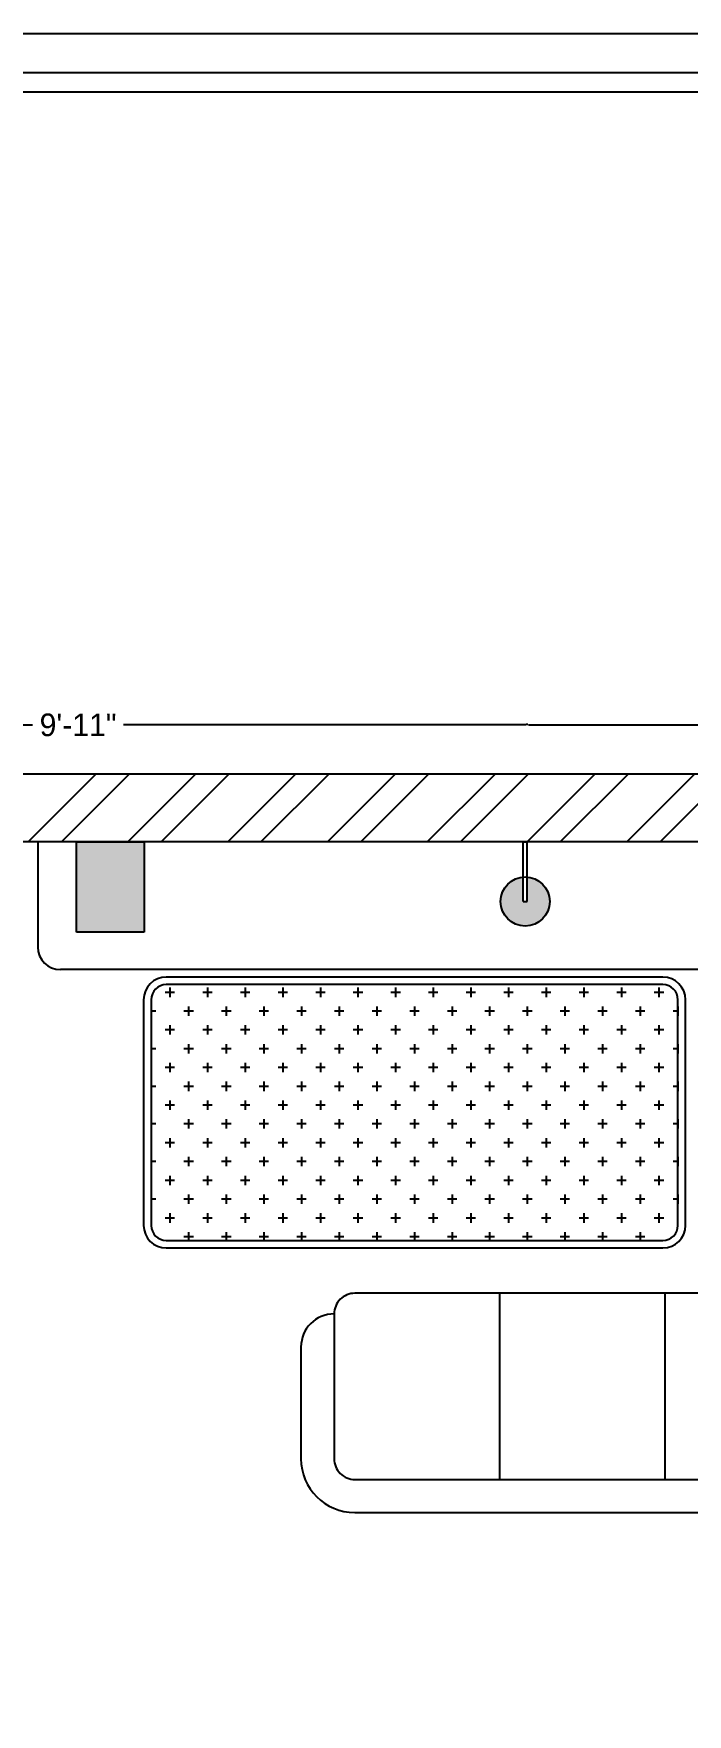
# Model space of a CAD drawing. Header units: inches. Extents: x 9636 to 21597, y -10243 to 557.
# Drawn here: x 13108.3 to 13195.1, y -2380.4 to -2157 of the extents above; entities that cross this region are included whole.
import ezdxf

# ---------------------------------------------------------------- set-up
doc = ezdxf.new("R2010")
doc.units = ezdxf.units.IN
doc.header["$MEASUREMENT"] = 0
doc.layers.add('FURNI', color=140, linetype='Continuous', lineweight=18)
doc.layers.add('IEL-HATCH-002', color=7, linetype='Continuous')
doc.styles.add('HEMI', font='stylu.ttf')
doc.styles.get("Standard").update_dxf_attribs({"font": 'arial.ttf'})
doc.dimstyles.get("Standard").update_dxf_attribs({"dimtxt": 0.18, "dimasz": 0.18, "dimexe": 0.18, "dimexo": 0.0625, "dimgap": 0.09, "dimtad": 0, "dimtih": 1, "dimtoh": 1, "dimdec": 0, "dimzin": 0, "dimdsep": 46, "dimlunit": 4, "dimtxsty": 'Standard', "dimcen": 0.09, "dimadec": 0, "dimazin": 0, "dimtfac": 1, "dimtdec": 0, "dimtofl": 0, "dimtmove": 0, "dimatfit": 3, "dimfxl": 1, "dimtolj": 1, "dimtzin": 0, "dimarcsym": 0})

# ---------------------------------------------------------------- blocks, each defined once
blk = doc.blocks.new('shht')
at = {"layer": 'IEL-HATCH-002', "true_color": 0x636466, "transparency": 33554687}
h = blk.add_hatch(color=251, dxfattribs=at)
h.dxf.hatch_style = 1
h.paths.add_polyline_path([(14950.62, -2138.01), (14941.62, -2138.01), (14941.62, -2150.01), (14950.62, -2150.01)])
at = {"color": 251, "true_color": 0x636466}
for p, q in [((15442.5, -2129.01), (14831.5, -2129.01)), ((15433.5, -2138.01), (14840.5, -2138.01)), ((14936.5, -2138.01), (14936.5, -2152.01)), ((14941.62, -2150.01), (14941.62, -2138.01)), ((14941.62, -2138.01), (14950.62, -2138.01)), ((14950.62, -2138.01), (14950.62, -2150.01)), ((14950.62, -2150.01), (14941.62, -2150.01)), ((15255.5, -2155.01), (14939.5, -2155.01)), ((15019.56, -2156.01), (14953.56, -2156.01)), ((15019.56, -2157.01), (14953.56, -2157.01)), ((14950.56, -2159.01), (14950.56, -2189.01)), ((14951.56, -2159.01), (14951.56, -2189.01)), ((15021.56, -2189.01), (15021.56, -2159.01)), ((15022.56, -2189.01), (15022.56, -2159.01)), ((14953.56, -2191.01), (15019.56, -2191.01)), ((14953.56, -2192.01), (15019.56, -2192.01)), ((14997.87, -2222.78), (14997.87, -2198.03)), ((15019.87, -2222.78), (15019.87, -2198.03)), ((14971.47, -2205.18), (14971.47, -2220.03)), ((14978.62, -2227.18), (15039.12, -2227.18))]:
    blk.add_line(p, q, dxfattribs=at)
blk.add_lwpolyline([(15039.12, -2198.03), (14978.62, -2198.03, 0.414214), (14975.87, -2200.78), (14975.87, -2220.03, 0.414214), (14978.62, -2222.78), (15039.12, -2222.78, 0.414214), (15041.87, -2220.03), (15041.87, -2200.78, 0.414214)], format="xyb", close=True, dxfattribs=at)
for centre, radius, start, end in [((14939.5, -2152.01), 3, 180, 270), ((14953.56, -2159.01), 3, 90, 180), ((14953.56, -2159.01), 2, 90, 180), ((15019.56, -2159.01), 3, 0, 90), ((15019.56, -2159.01), 2, 0, 90), ((14953.56, -2189.01), 3, 180, 270), ((14953.56, -2189.01), 2, 180, 270), ((15019.56, -2189.01), 3, 270, 0), ((15019.56, -2189.01), 2, 270, 0), ((14975.87, -2205.18), 4.4, 90, 180), ((14978.62, -2220.03), 7.15, 180, 270)]:
    blk.add_arc(centre, radius, start, end, dxfattribs=at)
at = {"layer": 'IEL-HATCH-002', "color": 251, "linetype": 'Continuous', "true_color": 0x636466, "transparency": 33554687}
for p, q in [((14935.22, -2138.01), (14944.22, -2129.01)), ((14939.64, -2138.01), (14948.64, -2129.01)), ((14948.47, -2138.01), (14957.47, -2129.01)), ((14952.89, -2138.01), (14961.89, -2129.01)), ((14961.73, -2138.01), (14970.73, -2129.01)), ((14966.15, -2138.01), (14975.15, -2129.01)), ((14974.99, -2138.01), (14983.99, -2129.01)), ((14979.41, -2138.01), (14988.41, -2129.01)), ((14988.25, -2138.01), (14997.25, -2129.01)), ((14992.67, -2138.01), (15001.67, -2129.01)), ((15001.51, -2138.01), (15010.51, -2129.01)), ((15005.93, -2138.01), (15014.93, -2129.01)), ((15014.77, -2138.01), (15023.77, -2129.01)), ((15019.18, -2138.01), (15028.18, -2129.01)), ((14954.67, -2158.03), (14953.42, -2158.03)), ((14954.04, -2157.4), (14954.04, -2158.65)), ((14959.67, -2158.03), (14958.42, -2158.03)), ((14959.04, -2157.4), (14959.04, -2158.65)), ((14964.67, -2158.03), (14963.42, -2158.03)), ((14964.04, -2157.4), (14964.04, -2158.65)), ((14969.67, -2158.03), (14968.42, -2158.03)), ((14969.04, -2157.4), (14969.04, -2158.65)), ((14974.67, -2158.03), (14973.42, -2158.03)), ((14974.04, -2157.4), (14974.04, -2158.65)), ((14979.67, -2158.03), (14978.42, -2158.03)), ((14979.04, -2157.4), (14979.04, -2158.65)), ((14984.67, -2158.03), (14983.42, -2158.03)), ((14984.04, -2157.4), (14984.04, -2158.65)), ((14989.67, -2158.03), (14988.42, -2158.03)), ((14989.04, -2157.4), (14989.04, -2158.65)), ((14994.67, -2158.03), (14993.42, -2158.03)), ((14994.04, -2157.4), (14994.04, -2158.65)), ((14999.67, -2158.03), (14998.42, -2158.03)), ((14999.04, -2157.4), (14999.04, -2158.65)), ((15004.67, -2158.03), (15003.42, -2158.03)), ((15004.04, -2157.4), (15004.04, -2158.65)), ((15009.67, -2158.03), (15008.42, -2158.03)), ((15009.04, -2157.4), (15009.04, -2158.65)), ((15014.67, -2158.03), (15013.42, -2158.03)), ((15014.04, -2157.4), (15014.04, -2158.65)), ((15019.67, -2158.03), (15018.42, -2158.03)), ((15019.04, -2157.4), (15019.04, -2158.65)), ((14956.54, -2159.9), (14956.54, -2161.15)), ((14961.54, -2159.9), (14961.54, -2161.15)), ((14966.54, -2159.9), (14966.54, -2161.15)), ((14971.54, -2159.9), (14971.54, -2161.15)), ((14976.54, -2159.9), (14976.54, -2161.15)), ((14981.54, -2159.9), (14981.54, -2161.15)), ((14986.54, -2159.9), (14986.54, -2161.15)), ((14991.54, -2159.9), (14991.54, -2161.15)), ((14996.54, -2159.9), (14996.54, -2161.15)), ((15001.54, -2159.9), (15001.54, -2161.15)), ((15006.54, -2159.9), (15006.54, -2161.15)), ((15011.54, -2159.9), (15011.54, -2161.15)), ((15016.54, -2159.9), (15016.54, -2161.15)), ((15021.54, -2159.9), (15021.54, -2161.15)), ((14952.17, -2160.53), (14951.56, -2160.53)), ((14954.04, -2162.4), (14954.04, -2163.65)), ((14957.17, -2160.53), (14955.92, -2160.53)), ((14959.04, -2162.4), (14959.04, -2163.65)), ((14962.17, -2160.53), (14960.92, -2160.53)), ((14964.04, -2162.4), (14964.04, -2163.65)), ((14967.17, -2160.53), (14965.92, -2160.53)), ((14969.04, -2162.4), (14969.04, -2163.65)), ((14972.17, -2160.53), (14970.92, -2160.53)), ((14974.04, -2162.4), (14974.04, -2163.65)), ((14977.17, -2160.53), (14975.92, -2160.53)), ((14979.04, -2162.4), (14979.04, -2163.65)), ((14982.17, -2160.53), (14980.92, -2160.53)), ((14984.04, -2162.4), (14984.04, -2163.65)), ((14987.17, -2160.53), (14985.92, -2160.53)), ((14989.04, -2162.4), (14989.04, -2163.65)), ((14992.17, -2160.53), (14990.92, -2160.53)), ((14994.04, -2162.4), (14994.04, -2163.65)), ((14997.17, -2160.53), (14995.92, -2160.53)), ((14999.04, -2162.4), (14999.04, -2163.65)), ((15002.17, -2160.53), (15000.92, -2160.53)), ((15004.04, -2162.4), (15004.04, -2163.65)), ((15007.17, -2160.53), (15005.92, -2160.53)), ((15009.04, -2162.4), (15009.04, -2163.65)), ((15012.17, -2160.53), (15010.92, -2160.53)), ((15014.04, -2162.4), (15014.04, -2163.65)), ((15017.17, -2160.53), (15015.92, -2160.53)), ((15019.04, -2162.4), (15019.04, -2163.65)), ((15021.56, -2160.53), (15020.92, -2160.53)), ((14954.67, -2163.03), (14953.42, -2163.03)), ((14956.54, -2164.9), (14956.54, -2166.15)), ((14959.67, -2163.03), (14958.42, -2163.03)), ((14961.54, -2164.9), (14961.54, -2166.15)), ((14964.67, -2163.03), (14963.42, -2163.03)), ((14966.54, -2164.9), (14966.54, -2166.15)), ((14969.67, -2163.03), (14968.42, -2163.03)), ((14971.54, -2164.9), (14971.54, -2166.15)), ((14974.67, -2163.03), (14973.42, -2163.03)), ((14976.54, -2164.9), (14976.54, -2166.15)), ((14979.67, -2163.03), (14978.42, -2163.03)), ((14981.54, -2164.9), (14981.54, -2166.15)), ((14984.67, -2163.03), (14983.42, -2163.03)), ((14986.54, -2164.9), (14986.54, -2166.15)), ((14989.67, -2163.03), (14988.42, -2163.03)), ((14991.54, -2164.9), (14991.54, -2166.15)), ((14994.67, -2163.03), (14993.42, -2163.03)), ((14996.54, -2164.9), (14996.54, -2166.15)), ((14999.67, -2163.03), (14998.42, -2163.03)), ((15001.54, -2164.9), (15001.54, -2166.15)), ((15004.67, -2163.03), (15003.42, -2163.03)), ((15006.54, -2164.9), (15006.54, -2166.15)), ((15009.67, -2163.03), (15008.42, -2163.03)), ((15011.54, -2164.9), (15011.54, -2166.15)), ((15014.67, -2163.03), (15013.42, -2163.03)), ((15016.54, -2164.9), (15016.54, -2166.15)), ((15019.67, -2163.03), (15018.42, -2163.03)), ((15021.54, -2164.9), (15021.54, -2166.15)), ((14952.17, -2165.53), (14951.56, -2165.53)), ((14957.17, -2165.53), (14955.92, -2165.53)), ((14962.17, -2165.53), (14960.92, -2165.53)), ((14967.17, -2165.53), (14965.92, -2165.53)), ((14972.17, -2165.53), (14970.92, -2165.53)), ((14977.17, -2165.53), (14975.92, -2165.53)), ((14982.17, -2165.53), (14980.92, -2165.53)), ((14987.17, -2165.53), (14985.92, -2165.53)), ((14992.17, -2165.53), (14990.92, -2165.53)), ((14997.17, -2165.53), (14995.92, -2165.53)), ((15002.17, -2165.53), (15000.92, -2165.53)), ((15007.17, -2165.53), (15005.92, -2165.53)), ((15012.17, -2165.53), (15010.92, -2165.53)), ((15017.17, -2165.53), (15015.92, -2165.53)), ((15021.56, -2165.53), (15020.92, -2165.53)), ((14954.67, -2168.03), (14953.42, -2168.03)), ((14954.04, -2167.4), (14954.04, -2168.65)), ((14959.67, -2168.03), (14958.42, -2168.03)), ((14959.04, -2167.4), (14959.04, -2168.65)), ((14964.67, -2168.03), (14963.42, -2168.03)), ((14964.04, -2167.4), (14964.04, -2168.65)), ((14969.67, -2168.03), (14968.42, -2168.03)), ((14969.04, -2167.4), (14969.04, -2168.65)), ((14974.67, -2168.03), (14973.42, -2168.03)), ((14974.04, -2167.4), (14974.04, -2168.65)), ((14979.67, -2168.03), (14978.42, -2168.03)), ((14979.04, -2167.4), (14979.04, -2168.65)), ((14984.67, -2168.03), (14983.42, -2168.03)), ((14984.04, -2167.4), (14984.04, -2168.65)), ((14989.67, -2168.03), (14988.42, -2168.03)), ((14989.04, -2167.4), (14989.04, -2168.65)), ((14994.67, -2168.03), (14993.42, -2168.03)), ((14994.04, -2167.4), (14994.04, -2168.65)), ((14999.67, -2168.03), (14998.42, -2168.03)), ((14999.04, -2167.4), (14999.04, -2168.65)), ((15004.67, -2168.03), (15003.42, -2168.03)), ((15004.04, -2167.4), (15004.04, -2168.65)), ((15009.67, -2168.03), (15008.42, -2168.03)), ((15009.04, -2167.4), (15009.04, -2168.65)), ((15014.67, -2168.03), (15013.42, -2168.03)), ((15014.04, -2167.4), (15014.04, -2168.65)), ((15019.67, -2168.03), (15018.42, -2168.03)), ((15019.04, -2167.4), (15019.04, -2168.65)), ((14952.17, -2170.53), (14951.56, -2170.53)), ((14957.17, -2170.53), (14955.92, -2170.53)), ((14956.54, -2169.9), (14956.54, -2171.15)), ((14962.17, -2170.53), (14960.92, -2170.53)), ((14961.54, -2169.9), (14961.54, -2171.15)), ((14967.17, -2170.53), (14965.92, -2170.53)), ((14966.54, -2169.9), (14966.54, -2171.15)), ((14972.17, -2170.53), (14970.92, -2170.53)), ((14971.54, -2169.9), (14971.54, -2171.15)), ((14977.17, -2170.53), (14975.92, -2170.53)), ((14976.54, -2169.9), (14976.54, -2171.15)), ((14982.17, -2170.53), (14980.92, -2170.53)), ((14981.54, -2169.9), (14981.54, -2171.15)), ((14987.17, -2170.53), (14985.92, -2170.53)), ((14986.54, -2169.9), (14986.54, -2171.15)), ((14992.17, -2170.53), (14990.92, -2170.53)), ((14991.54, -2169.9), (14991.54, -2171.15)), ((14997.17, -2170.53), (14995.92, -2170.53)), ((14996.54, -2169.9), (14996.54, -2171.15)), ((15002.17, -2170.53), (15000.92, -2170.53)), ((15001.54, -2169.9), (15001.54, -2171.15)), ((15007.17, -2170.53), (15005.92, -2170.53)), ((15006.54, -2169.9), (15006.54, -2171.15)), ((15012.17, -2170.53), (15010.92, -2170.53)), ((15011.54, -2169.9), (15011.54, -2171.15)), ((15017.17, -2170.53), (15015.92, -2170.53)), ((15016.54, -2169.9), (15016.54, -2171.15)), ((15021.56, -2170.53), (15020.92, -2170.53)), ((15021.54, -2169.9), (15021.54, -2171.15)), ((14954.67, -2173.03), (14953.42, -2173.03)), ((14954.04, -2172.4), (14954.04, -2173.65)), ((14959.67, -2173.03), (14958.42, -2173.03)), ((14959.04, -2172.4), (14959.04, -2173.65)), ((14964.67, -2173.03), (14963.42, -2173.03)), ((14964.04, -2172.4), (14964.04, -2173.65)), ((14969.67, -2173.03), (14968.42, -2173.03)), ((14969.04, -2172.4), (14969.04, -2173.65)), ((14974.67, -2173.03), (14973.42, -2173.03)), ((14974.04, -2172.4), (14974.04, -2173.65)), ((14979.67, -2173.03), (14978.42, -2173.03)), ((14979.04, -2172.4), (14979.04, -2173.65)), ((14984.67, -2173.03), (14983.42, -2173.03)), ((14984.04, -2172.4), (14984.04, -2173.65)), ((14989.67, -2173.03), (14988.42, -2173.03)), ((14989.04, -2172.4), (14989.04, -2173.65)), ((14994.67, -2173.03), (14993.42, -2173.03)), ((14994.04, -2172.4), (14994.04, -2173.65)), ((14999.67, -2173.03), (14998.42, -2173.03)), ((14999.04, -2172.4), (14999.04, -2173.65)), ((15004.67, -2173.03), (15003.42, -2173.03)), ((15004.04, -2172.4), (15004.04, -2173.65)), ((15009.67, -2173.03), (15008.42, -2173.03)), ((15009.04, -2172.4), (15009.04, -2173.65)), ((15014.67, -2173.03), (15013.42, -2173.03)), ((15014.04, -2172.4), (15014.04, -2173.65)), ((15019.67, -2173.03), (15018.42, -2173.03)), ((15019.04, -2172.4), (15019.04, -2173.65)), ((14952.17, -2175.53), (14951.56, -2175.53)), ((14957.17, -2175.53), (14955.92, -2175.53)), ((14956.54, -2174.9), (14956.54, -2176.15)), ((14962.17, -2175.53), (14960.92, -2175.53)), ((14961.54, -2174.9), (14961.54, -2176.15)), ((14967.17, -2175.53), (14965.92, -2175.53)), ((14966.54, -2174.9), (14966.54, -2176.15)), ((14972.17, -2175.53), (14970.92, -2175.53)), ((14971.54, -2174.9), (14971.54, -2176.15)), ((14977.17, -2175.53), (14975.92, -2175.53)), ((14976.54, -2174.9), (14976.54, -2176.15)), ((14982.17, -2175.53), (14980.92, -2175.53)), ((14981.54, -2174.9), (14981.54, -2176.15)), ((14987.17, -2175.53), (14985.92, -2175.53)), ((14986.54, -2174.9), (14986.54, -2176.15)), ((14992.17, -2175.53), (14990.92, -2175.53)), ((14991.54, -2174.9), (14991.54, -2176.15)), ((14997.17, -2175.53), (14995.92, -2175.53)), ((14996.54, -2174.9), (14996.54, -2176.15)), ((15002.17, -2175.53), (15000.92, -2175.53)), ((15001.54, -2174.9), (15001.54, -2176.15)), ((15007.17, -2175.53), (15005.92, -2175.53)), ((15006.54, -2174.9), (15006.54, -2176.15)), ((15012.17, -2175.53), (15010.92, -2175.53)), ((15011.54, -2174.9), (15011.54, -2176.15)), ((15017.17, -2175.53), (15015.92, -2175.53)), ((15016.54, -2174.9), (15016.54, -2176.15)), ((15021.56, -2175.53), (15020.92, -2175.53)), ((15021.54, -2174.9), (15021.54, -2176.15)), ((14954.67, -2178.03), (14953.42, -2178.03)), ((14954.04, -2177.4), (14954.04, -2178.65)), ((14959.67, -2178.03), (14958.42, -2178.03)), ((14959.04, -2177.4), (14959.04, -2178.65)), ((14964.67, -2178.03), (14963.42, -2178.03)), ((14964.04, -2177.4), (14964.04, -2178.65)), ((14969.67, -2178.03), (14968.42, -2178.03)), ((14969.04, -2177.4), (14969.04, -2178.65)), ((14974.67, -2178.03), (14973.42, -2178.03)), ((14974.04, -2177.4), (14974.04, -2178.65)), ((14979.67, -2178.03), (14978.42, -2178.03)), ((14979.04, -2177.4), (14979.04, -2178.65)), ((14984.67, -2178.03), (14983.42, -2178.03)), ((14984.04, -2177.4), (14984.04, -2178.65)), ((14989.67, -2178.03), (14988.42, -2178.03)), ((14989.04, -2177.4), (14989.04, -2178.65)), ((14994.67, -2178.03), (14993.42, -2178.03)), ((14994.04, -2177.4), (14994.04, -2178.65)), ((14999.67, -2178.03), (14998.42, -2178.03)), ((14999.04, -2177.4), (14999.04, -2178.65)), ((15004.67, -2178.03), (15003.42, -2178.03)), ((15004.04, -2177.4), (15004.04, -2178.65)), ((15009.67, -2178.03), (15008.42, -2178.03)), ((15009.04, -2177.4), (15009.04, -2178.65)), ((15014.67, -2178.03), (15013.42, -2178.03)), ((15014.04, -2177.4), (15014.04, -2178.65)), ((15019.67, -2178.03), (15018.42, -2178.03)), ((15019.04, -2177.4), (15019.04, -2178.65)), ((14952.17, -2180.53), (14951.56, -2180.53)), ((14957.17, -2180.53), (14955.92, -2180.53)), ((14956.54, -2179.9), (14956.54, -2181.15)), ((14962.17, -2180.53), (14960.92, -2180.53)), ((14961.54, -2179.9), (14961.54, -2181.15)), ((14967.17, -2180.53), (14965.92, -2180.53)), ((14966.54, -2179.9), (14966.54, -2181.15)), ((14972.17, -2180.53), (14970.92, -2180.53)), ((14971.54, -2179.9), (14971.54, -2181.15)), ((14977.17, -2180.53), (14975.92, -2180.53)), ((14976.54, -2179.9), (14976.54, -2181.15)), ((14982.17, -2180.53), (14980.92, -2180.53)), ((14981.54, -2179.9), (14981.54, -2181.15)), ((14987.17, -2180.53), (14985.92, -2180.53)), ((14986.54, -2179.9), (14986.54, -2181.15)), ((14992.17, -2180.53), (14990.92, -2180.53)), ((14991.54, -2179.9), (14991.54, -2181.15)), ((14997.17, -2180.53), (14995.92, -2180.53)), ((14996.54, -2179.9), (14996.54, -2181.15)), ((15002.17, -2180.53), (15000.92, -2180.53)), ((15001.54, -2179.9), (15001.54, -2181.15)), ((15007.17, -2180.53), (15005.92, -2180.53)), ((15006.54, -2179.9), (15006.54, -2181.15)), ((15012.17, -2180.53), (15010.92, -2180.53)), ((15011.54, -2179.9), (15011.54, -2181.15)), ((15017.17, -2180.53), (15015.92, -2180.53)), ((15016.54, -2179.9), (15016.54, -2181.15)), ((15021.56, -2180.53), (15020.92, -2180.53)), ((15021.54, -2179.9), (15021.54, -2181.15)), ((14954.04, -2182.4), (14954.04, -2183.65)), ((14959.04, -2182.4), (14959.04, -2183.65)), ((14964.04, -2182.4), (14964.04, -2183.65)), ((14969.04, -2182.4), (14969.04, -2183.65)), ((14974.04, -2182.4), (14974.04, -2183.65)), ((14979.04, -2182.4), (14979.04, -2183.65)), ((14984.04, -2182.4), (14984.04, -2183.65)), ((14989.04, -2182.4), (14989.04, -2183.65)), ((14994.04, -2182.4), (14994.04, -2183.65)), ((14999.04, -2182.4), (14999.04, -2183.65)), ((15004.04, -2182.4), (15004.04, -2183.65)), ((15009.04, -2182.4), (15009.04, -2183.65)), ((15014.04, -2182.4), (15014.04, -2183.65)), ((15019.04, -2182.4), (15019.04, -2183.65)), ((14954.67, -2183.03), (14953.42, -2183.03)), ((14956.54, -2184.9), (14956.54, -2186.15)), ((14959.67, -2183.03), (14958.42, -2183.03)), ((14961.54, -2184.9), (14961.54, -2186.15)), ((14964.67, -2183.03), (14963.42, -2183.03)), ((14966.54, -2184.9), (14966.54, -2186.15)), ((14969.67, -2183.03), (14968.42, -2183.03)), ((14971.54, -2184.9), (14971.54, -2186.15)), ((14974.67, -2183.03), (14973.42, -2183.03)), ((14976.54, -2184.9), (14976.54, -2186.15)), ((14979.67, -2183.03), (14978.42, -2183.03)), ((14981.54, -2184.9), (14981.54, -2186.15)), ((14984.67, -2183.03), (14983.42, -2183.03)), ((14986.54, -2184.9), (14986.54, -2186.15)), ((14989.67, -2183.03), (14988.42, -2183.03)), ((14991.54, -2184.9), (14991.54, -2186.15)), ((14994.67, -2183.03), (14993.42, -2183.03)), ((14996.54, -2184.9), (14996.54, -2186.15)), ((14999.67, -2183.03), (14998.42, -2183.03)), ((15001.54, -2184.9), (15001.54, -2186.15)), ((15004.67, -2183.03), (15003.42, -2183.03)), ((15006.54, -2184.9), (15006.54, -2186.15)), ((15009.67, -2183.03), (15008.42, -2183.03)), ((15011.54, -2184.9), (15011.54, -2186.15)), ((15014.67, -2183.03), (15013.42, -2183.03)), ((15016.54, -2184.9), (15016.54, -2186.15)), ((15019.67, -2183.03), (15018.42, -2183.03)), ((15021.54, -2184.9), (15021.54, -2186.15)), ((14952.17, -2185.53), (14951.56, -2185.53)), ((14957.17, -2185.53), (14955.92, -2185.53)), ((14962.17, -2185.53), (14960.92, -2185.53)), ((14967.17, -2185.53), (14965.92, -2185.53)), ((14972.17, -2185.53), (14970.92, -2185.53)), ((14977.17, -2185.53), (14975.92, -2185.53)), ((14982.17, -2185.53), (14980.92, -2185.53)), ((14987.17, -2185.53), (14985.92, -2185.53)), ((14992.17, -2185.53), (14990.92, -2185.53)), ((14997.17, -2185.53), (14995.92, -2185.53)), ((15002.17, -2185.53), (15000.92, -2185.53)), ((15007.17, -2185.53), (15005.92, -2185.53)), ((15012.17, -2185.53), (15010.92, -2185.53)), ((15017.17, -2185.53), (15015.92, -2185.53)), ((15021.56, -2185.53), (15020.92, -2185.53)), ((14954.67, -2188.03), (14953.42, -2188.03)), ((14954.04, -2187.4), (14954.04, -2188.65)), ((14959.67, -2188.03), (14958.42, -2188.03)), ((14959.04, -2187.4), (14959.04, -2188.65)), ((14964.67, -2188.03), (14963.42, -2188.03)), ((14964.04, -2187.4), (14964.04, -2188.65)), ((14969.67, -2188.03), (14968.42, -2188.03)), ((14969.04, -2187.4), (14969.04, -2188.65)), ((14974.67, -2188.03), (14973.42, -2188.03)), ((14974.04, -2187.4), (14974.04, -2188.65)), ((14979.67, -2188.03), (14978.42, -2188.03)), ((14979.04, -2187.4), (14979.04, -2188.65)), ((14984.67, -2188.03), (14983.42, -2188.03)), ((14984.04, -2187.4), (14984.04, -2188.65)), ((14989.67, -2188.03), (14988.42, -2188.03)), ((14989.04, -2187.4), (14989.04, -2188.65)), ((14994.67, -2188.03), (14993.42, -2188.03)), ((14994.04, -2187.4), (14994.04, -2188.65)), ((14999.67, -2188.03), (14998.42, -2188.03)), ((14999.04, -2187.4), (14999.04, -2188.65)), ((15004.67, -2188.03), (15003.42, -2188.03)), ((15004.04, -2187.4), (15004.04, -2188.65)), ((15009.67, -2188.03), (15008.42, -2188.03)), ((15009.04, -2187.4), (15009.04, -2188.65)), ((15014.67, -2188.03), (15013.42, -2188.03)), ((15014.04, -2187.4), (15014.04, -2188.65)), ((15019.67, -2188.03), (15018.42, -2188.03)), ((15019.04, -2187.4), (15019.04, -2188.65)), ((14957.17, -2190.53), (14955.92, -2190.53)), ((14956.54, -2189.9), (14956.54, -2191.01)), ((14962.17, -2190.53), (14960.92, -2190.53)), ((14961.54, -2189.9), (14961.54, -2191.01)), ((14967.17, -2190.53), (14965.92, -2190.53)), ((14966.54, -2189.9), (14966.54, -2191.01)), ((14972.17, -2190.53), (14970.92, -2190.53)), ((14971.54, -2189.9), (14971.54, -2191.01)), ((14977.17, -2190.53), (14975.92, -2190.53)), ((14976.54, -2189.9), (14976.54, -2191.01)), ((14982.17, -2190.53), (14980.92, -2190.53)), ((14981.54, -2189.9), (14981.54, -2191.01)), ((14987.17, -2190.53), (14985.92, -2190.53)), ((14986.54, -2189.9), (14986.54, -2191.01)), ((14992.17, -2190.53), (14990.92, -2190.53)), ((14991.54, -2189.9), (14991.54, -2191.01)), ((14997.17, -2190.53), (14995.92, -2190.53)), ((14996.54, -2189.9), (14996.54, -2191.01)), ((15002.17, -2190.53), (15000.92, -2190.53)), ((15001.54, -2189.9), (15001.54, -2191.01)), ((15007.17, -2190.53), (15005.92, -2190.53)), ((15006.54, -2189.9), (15006.54, -2191.01)), ((15012.17, -2190.53), (15010.92, -2190.53)), ((15011.54, -2189.9), (15011.54, -2191.01)), ((15017.17, -2190.53), (15015.92, -2190.53)), ((15016.54, -2189.9), (15016.54, -2191.01))]:
    blk.add_line(p, q, dxfattribs=at)
blk = doc.blocks.new('HT')
at = {"layer": 'IEL-HATCH-002', "true_color": 0xf7f281, "transparency": 33554687}
h = blk.add_hatch(color=51, dxfattribs=at)
h.dxf.hatch_style = 1
h.paths.add_polyline_path([(4618.55, 566.68, 0.962396), (4625.07, 566.43), (4621.82, 566.43), (4621.82, 566.93), (4625.07, 566.93, 0.962396)])
for p, q in [((4621.82, 566.93), (4629.77, 566.93)), ((4621.82, 566.93), (4621.82, 566.43)), ((4621.82, 566.43), (4629.77, 566.43)), ((4629.77, 566.93), (4629.77, 566.43))]:
    blk.add_line(p, q)
blk.add_circle((4621.82, 566.68), 3.27)
blk = doc.blocks.new('*D69')
at = {"color": 0, "lineweight": -2, "transparency": 16777216}
for p, q in [((13054.5, -2248.91), (13054.5, -2248.69)), ((13173.82, -2248.91), (13173.82, -2248.69))]:
    blk.add_line(p, q, dxfattribs=at)
at = {"color": 5, "lineweight": -2, "transparency": 16777216}
for p, q in [((13054.68, -2248.87), (13108.1, -2248.87)), ((13173.64, -2248.87), (13120.21, -2248.87))]:
    blk.add_line(p, q, dxfattribs=at)
at = {"color": 5, "transparency": 16777216}
for points in [[(13054.68, -2248.84), (13054.68, -2248.9), (13054.5, -2248.87)], [(13173.64, -2248.84), (13173.64, -2248.9), (13173.82, -2248.87)]]:
    blk.add_solid(points, dxfattribs=at)
at = {"layer": 'Defpoints', "color": 0, "transparency": 16777216}
for p in [(13173.82, -2248.87), (13054.5, -2264.39), (13173.82, -2264.39)]:
    blk.add_point(p, dxfattribs=at)
at = {"color": 5, "transparency": 16777216, "insert": (13114.16, -2248.87), "char_height": 3, "attachment_point": 5, "style": 'HEMI'}
blk.add_mtext('\\A1;9\'-11"', dxfattribs=at)
blk = doc.blocks.new('*D70')
at = {"color": 0, "lineweight": -2, "transparency": 16777216}
for p, q in [((13173.82, -2248.91), (13173.82, -2248.69)), ((13237.79, -2248.91), (13237.79, -2248.69))]:
    blk.add_line(p, q, dxfattribs=at)
at = {"color": 5, "lineweight": -2, "transparency": 16777216}
for p, q in [((13174, -2248.87), (13201.28, -2248.87)), ((13237.61, -2248.87), (13210.32, -2248.87))]:
    blk.add_line(p, q, dxfattribs=at)
at = {"color": 5, "transparency": 16777216}
for points in [[(13174, -2248.84), (13174, -2248.9), (13173.82, -2248.87)], [(13237.61, -2248.84), (13237.61, -2248.9), (13237.79, -2248.87)]]:
    blk.add_solid(points, dxfattribs=at)
at = {"layer": 'Defpoints', "color": 0, "transparency": 16777216}
for p in [(13237.79, -2248.87), (13173.82, -2264.39), (13237.79, -2264.66)]:
    blk.add_point(p, dxfattribs=at)
at = {"color": 5, "transparency": 16777216, "insert": (13205.8, -2248.87), "char_height": 3, "attachment_point": 5, "style": 'HEMI'}
blk.add_mtext('\\A1;5\'-4"', dxfattribs=at)

msp = doc.modelspace()

# ---------------------------------------------------------------- linework, layer by layer
at = {"layer": 'FURNI', "color": 18, "lineweight": 25, "true_color": 0x000000}
for points in [[(12956.58, -2775.68), (12956.58, -2156.97), (13822.41, -2156.97), (13822.41, -2775.68)], [(12961.73, -2770.53), (12961.73, -2162.12), (13817.26, -2162.12), (13817.26, -2770.53)], [(12964.31, -2767.95), (12964.31, -2164.7), (13814.68, -2164.7), (13814.68, -2767.95)]]:
    msp.add_lwpolyline(points, close=True, dxfattribs=at)

# ---------------------------------------------------------------- block references
msp.add_blockref('shht', (-1827.69, -126.38))
at = {"rotation": 90}
msp.add_blockref('HT', (13740.25, -6894.16), dxfattribs=at)

# ---------------------------------------------------------------- dimensions: what is measured, and where the dimension line sits
for base, p1, p2, picture, middle in [((13173.82, -2248.87), (13054.5, -2264.39), (13173.82, -2264.39), '*D69', (13114.16, -2248.87)), ((13237.79, -2248.87), (13173.82, -2264.39), (13237.79, -2264.66), '*D70', (13205.8, -2248.87))]:
    dim = msp.add_linear_dim(base=base, p1=p1, p2=p2, dimstyle='Standard', override={"dimtxt": 3, "dimtxsty": 'HEMI', "dimclrd": 5, "dimclrt": 5, "dimtmove": 1, "dimfxl": 0.03937, "dimfxlon": 1, "dimarcsym": 1})
    dim.commit()
    dim.dimension.update_dxf_attribs({"geometry": picture, "text_midpoint": middle})

doc.saveas('drawing.dxf')
